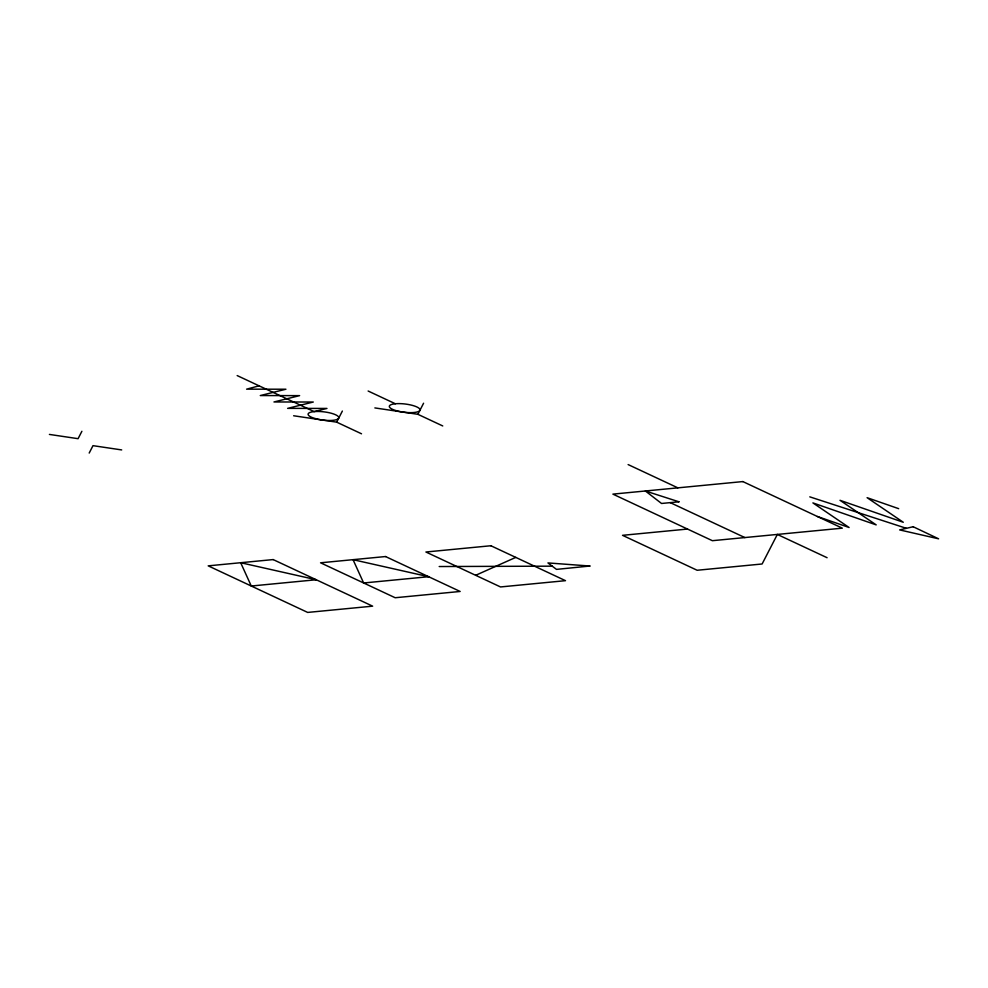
<?xml version="1.0" encoding="UTF-8"?>
<svg xmlns="http://www.w3.org/2000/svg" width="988" height="988" viewBox="0 0 988 988"><rect width="100%" height="100%" fill="white"/><g stroke="black" fill="none" stroke-linecap="round" stroke-linejoin="round"><path stroke-width="1.48" d="M81.893 431.287L78.077 438.684L49.4 434.424M89.192 453.06L92.996 445.662L121.685 449.923M293.634 415.763L336.661 422.148L342.367 411.057M374.86 407.921L417.875 414.305L423.58 403.228M475.648 575.3L515.761 557.393M259.115 385.839L246.605 389.161L285.927 389.223L260.276 395.558L299.611 395.632L273.96 401.968L313.282 402.03L287.632 408.365L326.966 408.439L314.135 411.601L237.169 375.576M687.5 529.062L622.526 535.323L697.145 570.261L762.119 563.987L777.346 534.434L827.092 557.714M439.191 566.532L552.218 566.161M809.79 496.853L906.391 528.321M898.672 508.672L867.094 497.68L903.279 522.269L839.998 500.299L876.195 524.887L812.902 502.904L849.1 527.506L817.447 516.514M628.121 464.57L677.867 487.85M670.247 502.633L744.866 537.571M368.129 391.013L395.361 403.771M417.875 414.305L442.748 425.952M336.661 422.148L361.522 433.794M913.159 526.728L899.636 529.914L938.6 538.818L913.159 526.728M589.885 566.025L556.491 569.384L547.945 562.925L589.885 566.025M742.84 481.576L612.893 494.124L712.373 540.695L842.319 528.16L742.84 481.576M678.954 501.793L661.54 503.472L645.374 490.987L678.954 501.793M273.17 559.579L208.196 565.852L307.676 612.424L372.649 606.163L273.17 559.579M490.888 545.746L425.914 552.008L500.521 586.946L565.494 580.672L490.888 545.746M385.53 556.54L320.557 562.802L395.175 597.74L460.149 591.466L385.53 556.54M316.246 579.746L251.273 586.02L240.677 562.715L316.246 579.746M428.607 576.708L363.633 582.982L353.049 559.677L428.607 576.708M314.999 418.517A15.45 4.15 6.9 0 0 338.785 417.949A15.45 4.15 6.9 0 0 316.617 411.465A15.45 4.15 6.9 0 0 314.999 418.517M396.225 410.675A15.45 4.15 6.9 0 0 419.999 410.106A15.45 4.15 6.9 0 0 397.831 403.623A15.45 4.15 6.9 0 0 396.225 410.675"/></g></svg>
